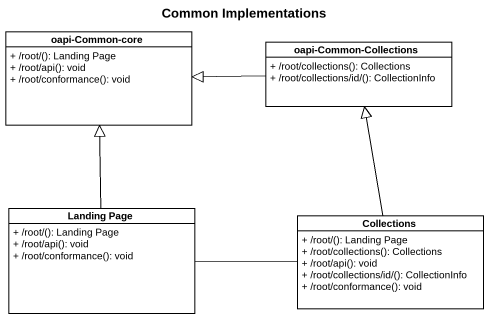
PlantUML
@startuml
title Common Implementations
hide circle
hide empty members
skinparam classAttributeIconSize 0
class "oapi-Common-core" as oapi_Common_core {
  + /root/(): Landing Page
  + /root/api(): void
  + /root/conformance(): void
}
class "oapi-Common-Collections" as oapi_Common_Collections {
  + /root/collections(): Collections
  + /root/collections/id/(): CollectionInfo
}
class "Landing Page" as Landing_Page {
  + /root/(): Landing Page
  + /root/api(): void
  + /root/conformance(): void
}
class "Collections" as Collections_ {
  + /root/(): Landing Page
  + /root/collections(): Collections
  + /root/api(): void
  + /root/collections/id/(): CollectionInfo
  + /root/conformance(): void
}
oapi_Common_Collections -left-|> oapi_Common_core
Landing_Page -up-|> oapi_Common_core
Landing_Page -right- Collections_
Collections_ -up-|> oapi_Common_Collections
@enduml
